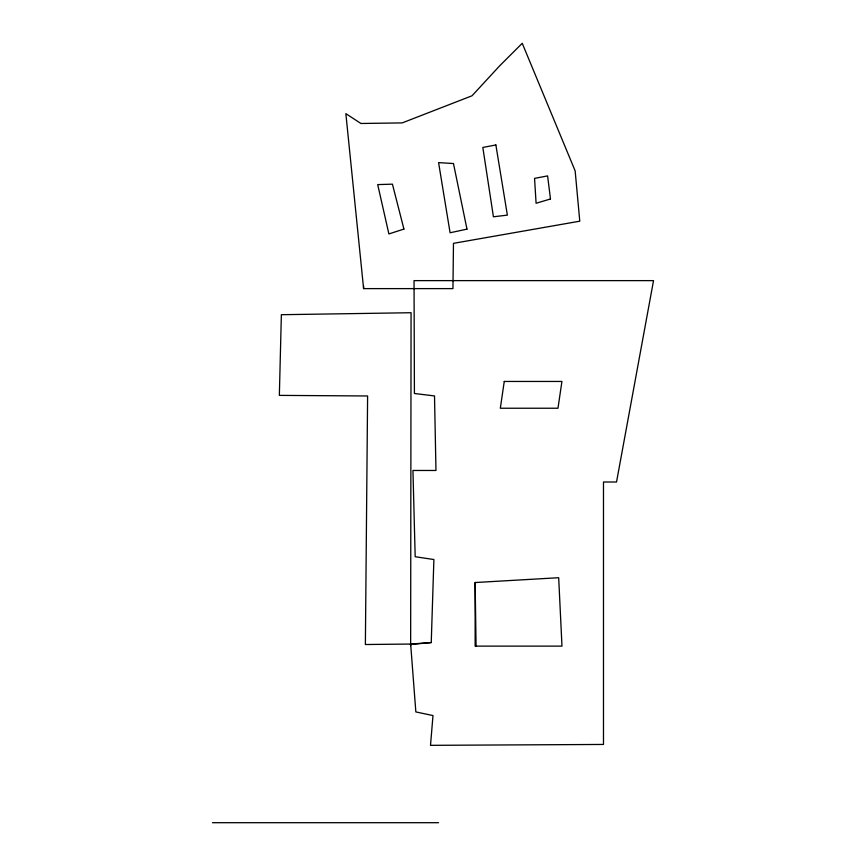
<?xml version="1.0" encoding="UTF-8"?>
<svg xmlns="http://www.w3.org/2000/svg" width="866" height="866" viewBox="0 0 866 866"><rect width="100%" height="100%" fill="white"/><g stroke="black" fill="none" stroke-linecap="round" stroke-linejoin="round"><path stroke-width="1.3" d="M410.646 645.614L411.069 312.723L281.363 314.704L279.35 395.383L367.606 395.978L365.376 644.52L410.657 644.044L431.246 642.561L433.888 559.533L415.182 556.719L412.952 470.465L435.966 470.476L434.505 395.935L414.413 393.489L414.035 280.627L653.527 280.627L616.527 482.005L603.483 482.005L603.483 744.446L430.51 745.334L432.989 715.554L415.842 711.928L410.657 644.044M410.278 644.52L431.246 642.561M363.601 288.616L452.95 288.616L453.47 243.346L579.776 221.187L575.154 170.905L522.241 43.3L499.834 65.654L472.013 95.79L402.192 122.907L360.938 123.481L345.859 113.652L363.601 288.616L363.601 285.953M476.073 582.537L475.142 582.537L475.142 646.123L561.98 646.123L558.678 577.719L475.142 582.537L476.073 646.123M212.473 822.7L438.542 822.7M504.261 381.451L500.321 408.232L557.985 408.232L561.926 381.451L504.261 381.451M403.924 229.068L388.888 233.939L377.706 184.599L392.428 184.166L403.924 229.068M550.473 198.985L536.086 203.261L534.56 178.374L547.604 175.906L550.473 198.985M466.98 229.144L450.082 232.759L438.586 162.613L453.47 163.533L466.98 229.144M495.872 144.968L482.827 147.447L493.425 216.792L507.368 215.125L495.872 144.968"/></g></svg>
